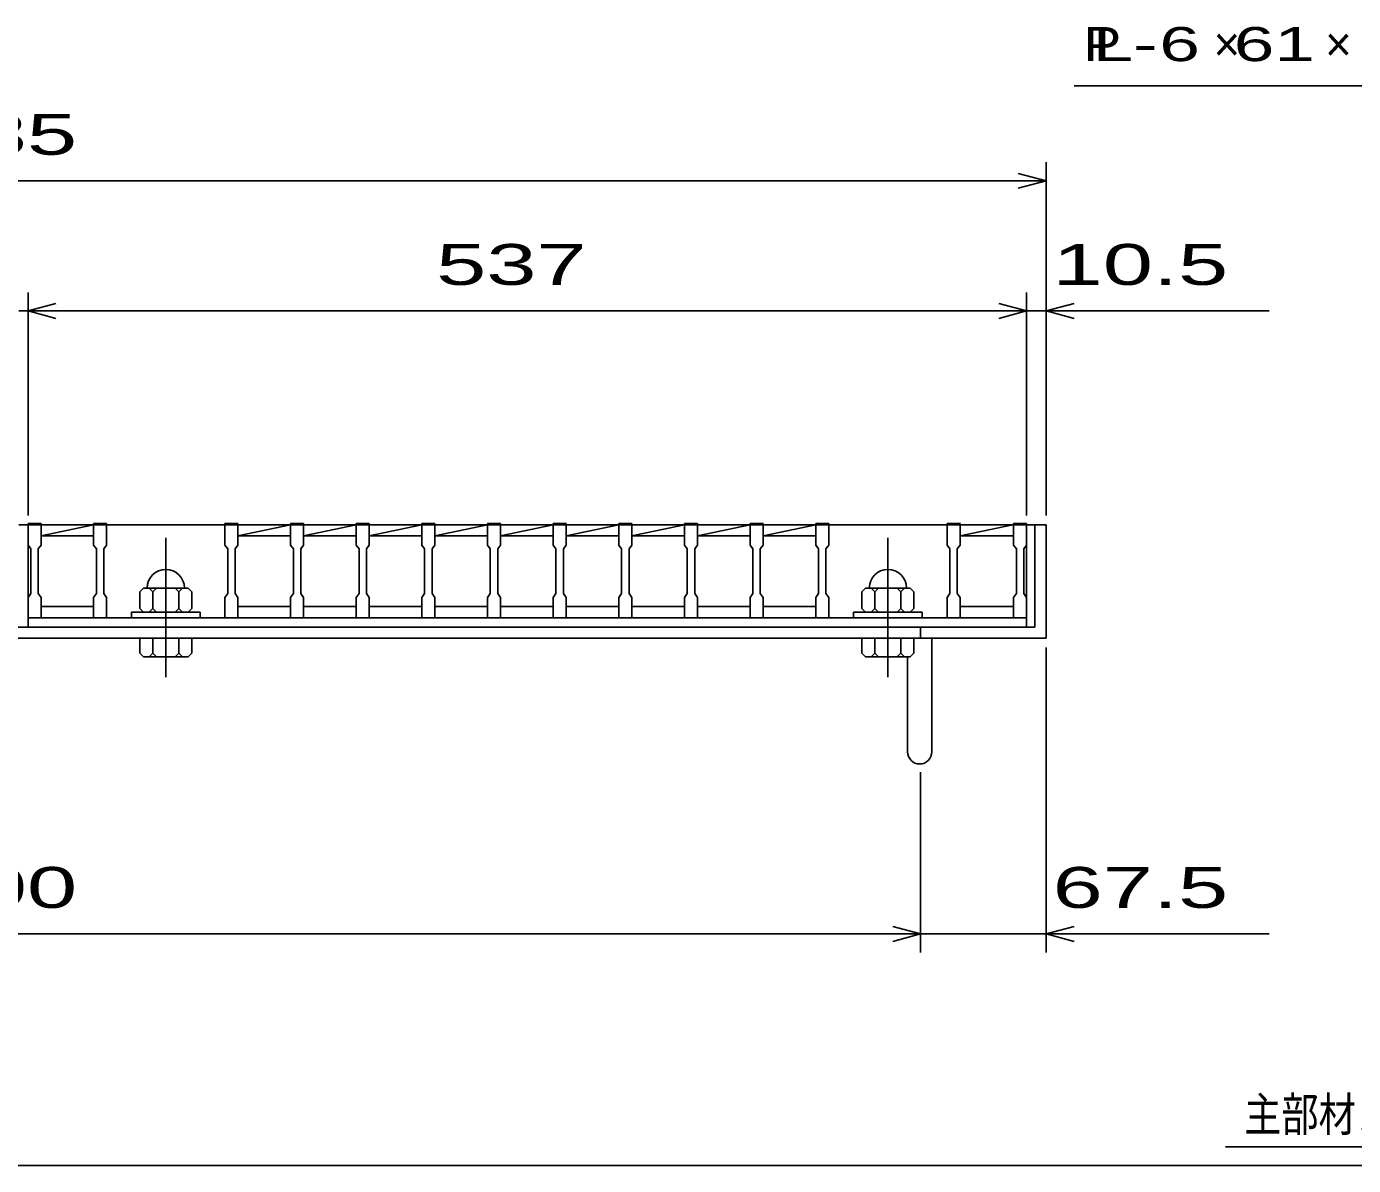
# Model space of a CAD drawing. Units: millimetres, scale not verified. Extents: x -1820 to 1731, y -1282 to 1054.
# Drawn here: x -831 to -117, y -1146 to -534 of the extents above; entities that cross this region are included whole.
import ezdxf
from ezdxf.enums import TextEntityAlignment as Align

# ---------------------------------------------------------------- set-up
doc = ezdxf.new("R2010")
doc.units = ezdxf.units.MM
doc.header["$LTSCALE"] = 10
doc.linetypes.add('CHAIN', pattern=[18.5, 12, -1.5, 3.5, -1.5])
for name, color, linetype, lineweight in [('0_2', 150, 'Continuous', 25), ('16', 3, 'Continuous', 25), ('19', 6, 'Continuous', 25), ('22', 4, 'Continuous', 25), ('32', 4, 'Continuous', 25)]:
    doc.layers.add(name, color=color, linetype=linetype, lineweight=lineweight)
doc.styles.add('ベクトル', font='')
doc.styles.get('ベクトル').set_extended_font_data('ベクトル')

msp = doc.modelspace()

# ---------------------------------------------------------------- linework, layer by layer
at = {"layer": '0_2'}
msp.add_line((1731, -1146.5), (-1729, -1146.5), dxfattribs=at)
at = {"layer": '16'}
for p, q in [((-830, -802), (-830, -801.3)), ((-830, -801.3), (-823, -801.3)), ((-823, -802), (-830, -802)), ((-830, -813), (-830, -802)), ((-830, -802), (-830, -846)), ((-823, -801.3), (-823, -802)), ((-823, -813), (-823, -802)), ((-823, -802), (-794.7, -802)), ((-823, -808), (-794.7, -802)), ((-794.7, -802), (-794.7, -801.3)), ((-794.7, -801.3), (-787.7, -801.3)), ((-787.7, -802), (-794.7, -802)), ((-794.7, -813), (-794.7, -802)), ((-787.7, -801.3), (-787.7, -802)), ((-787.7, -813), (-787.7, -802)), ((-787.7, -802), (-724.1, -802)), ((-724.1, -802), (-724.1, -801.3)), ((-724.1, -801.3), (-717.1, -801.3)), ((-717.1, -802), (-724.1, -802)), ((-724.1, -813), (-724.1, -802)), ((-717.1, -801.3), (-717.1, -802)), ((-717.1, -813), (-717.1, -802)), ((-717.1, -802), (-688.8, -802)), ((-717.1, -808), (-688.8, -802)), ((-688.8, -802), (-688.8, -801.3)), ((-688.8, -801.3), (-681.8, -801.3)), ((-681.8, -802), (-688.8, -802)), ((-688.8, -813), (-688.8, -802)), ((-681.8, -801.3), (-681.8, -802)), ((-681.8, -813), (-681.8, -802)), ((-681.8, -802), (-653.5, -802)), ((-681.8, -808), (-653.5, -802)), ((-653.5, -802), (-653.5, -801.3)), ((-653.5, -801.3), (-646.5, -801.3)), ((-646.5, -802), (-653.5, -802)), ((-653.5, -813), (-653.5, -802)), ((-646.5, -801.3), (-646.5, -802)), ((-646.5, -813), (-646.5, -802)), ((-646.5, -802), (-618.2, -802)), ((-646.5, -808), (-618.2, -802)), ((-618.2, -802), (-618.2, -801.3)), ((-618.2, -801.3), (-611.2, -801.3)), ((-611.2, -802), (-618.2, -802)), ((-618.2, -813), (-618.2, -802)), ((-611.2, -801.3), (-611.2, -802)), ((-611.2, -813), (-611.2, -802)), ((-611.2, -802), (-582.9, -802)), ((-611.2, -808), (-582.9, -802)), ((-582.9, -802), (-582.9, -801.3)), ((-582.9, -801.3), (-575.9, -801.3)), ((-575.9, -802), (-582.9, -802)), ((-582.9, -813), (-582.9, -802)), ((-575.9, -801.3), (-575.9, -802)), ((-575.9, -813), (-575.9, -802)), ((-575.9, -802), (-547.6, -802)), ((-575.9, -808), (-547.6, -802)), ((-547.6, -802), (-547.6, -801.3)), ((-547.6, -801.3), (-540.6, -801.3)), ((-540.6, -802), (-547.6, -802)), ((-547.6, -813), (-547.6, -802)), ((-540.6, -801.3), (-540.6, -802)), ((-540.6, -813), (-540.6, -802)), ((-540.6, -802), (-512.3, -802)), ((-540.6, -808), (-512.3, -802)), ((-512.3, -802), (-512.3, -801.3)), ((-512.3, -801.3), (-505.3, -801.3)), ((-505.3, -802), (-512.3, -802)), ((-512.3, -813), (-512.3, -802)), ((-505.3, -801.3), (-505.3, -802)), ((-505.3, -813), (-505.3, -802)), ((-505.3, -802), (-477, -802)), ((-505.3, -808), (-477, -802)), ((-477, -802), (-477, -801.3)), ((-477, -801.3), (-470, -801.3)), ((-470, -802), (-477, -802)), ((-477, -813), (-477, -802)), ((-470, -801.3), (-470, -802)), ((-470, -813), (-470, -802)), ((-470, -802), (-441.7, -802)), ((-470, -808), (-441.7, -802)), ((-441.7, -802), (-441.7, -801.3)), ((-441.7, -801.3), (-434.7, -801.3)), ((-434.7, -802), (-441.7, -802)), ((-441.7, -813), (-441.7, -802)), ((-434.7, -801.3), (-434.7, -802)), ((-434.7, -813), (-434.7, -802)), ((-434.7, -802), (-406.4, -802)), ((-434.7, -808), (-406.4, -802)), ((-406.4, -802), (-406.4, -801.3)), ((-406.4, -801.3), (-399.4, -801.3)), ((-399.4, -802), (-406.4, -802)), ((-406.4, -813), (-406.4, -802)), ((-399.4, -801.3), (-399.4, -802)), ((-399.4, -813), (-399.4, -802)), ((-399.4, -802), (-335.8, -802)), ((-335.8, -802), (-335.8, -801.3)), ((-335.8, -801.3), (-328.8, -801.3)), ((-328.8, -802), (-335.8, -802)), ((-335.8, -813), (-335.8, -802)), ((-328.8, -801.3), (-328.8, -802)), ((-328.8, -813), (-328.8, -802)), ((-328.8, -802), (-300, -802)), ((-328.8, -808), (-300.5, -802)), ((-300, -802), (-300, -801.3)), ((-300, -801.3), (-293, -801.3)), ((-300, -802), (-300, -813)), ((-293, -802), (-300, -802)), ((-293, -801.3), (-293, -802)), ((-293, -813), (-293, -802)), ((-293, -846), (-293, -802)), ((-828.5, -815), (-830, -813)), ((-824.5, -815), (-823, -813)), ((-823, -808), (-794.7, -808)), ((-793.2, -815), (-794.7, -813)), ((-789.2, -815), (-787.7, -813)), ((-722.6, -815), (-724.1, -813)), ((-718.6, -815), (-717.1, -813)), ((-717.1, -808), (-688.8, -808)), ((-687.3, -815), (-688.8, -813)), ((-683.3, -815), (-681.8, -813)), ((-681.8, -808), (-653.5, -808)), ((-652, -815), (-653.5, -813)), ((-648, -815), (-646.5, -813)), ((-646.5, -808), (-618.2, -808)), ((-616.7, -815), (-618.2, -813)), ((-612.7, -815), (-611.2, -813)), ((-611.2, -808), (-582.9, -808)), ((-581.4, -815), (-582.9, -813)), ((-577.4, -815), (-575.9, -813)), ((-575.9, -808), (-547.6, -808)), ((-546.1, -815), (-547.6, -813)), ((-542.1, -815), (-540.6, -813)), ((-540.6, -808), (-512.3, -808)), ((-510.8, -815), (-512.3, -813)), ((-506.8, -815), (-505.3, -813)), ((-505.3, -808), (-477, -808)), ((-475.5, -815), (-477, -813)), ((-471.5, -815), (-470, -813)), ((-470, -808), (-441.7, -808)), ((-440.2, -815), (-441.7, -813)), ((-436.2, -815), (-434.7, -813)), ((-434.7, -808), (-406.4, -808)), ((-404.9, -815), (-406.4, -813)), ((-400.9, -815), (-399.4, -813)), ((-334.3, -815), (-335.8, -813)), ((-330.3, -815), (-328.8, -813)), ((-328.8, -808), (-300, -808)), ((-300, -813), (-298.5, -815)), ((-294.5, -815), (-293, -813)), ((-828.5, -839), (-828.5, -815)), ((-824.5, -839), (-824.5, -815)), ((-793.2, -839), (-793.2, -815)), ((-789.2, -839), (-789.2, -815)), ((-722.6, -839), (-722.6, -815)), ((-718.6, -839), (-718.6, -815)), ((-687.3, -839), (-687.3, -815)), ((-683.3, -839), (-683.3, -815)), ((-652, -839), (-652, -815)), ((-648, -839), (-648, -815)), ((-616.7, -839), (-616.7, -815)), ((-612.7, -839), (-612.7, -815)), ((-581.4, -839), (-581.4, -815)), ((-577.4, -839), (-577.4, -815)), ((-546.1, -839), (-546.1, -815)), ((-542.1, -839), (-542.1, -815)), ((-510.8, -839), (-510.8, -815)), ((-506.8, -839), (-506.8, -815)), ((-475.5, -839), (-475.5, -815)), ((-471.5, -839), (-471.5, -815)), ((-440.2, -839), (-440.2, -815)), ((-436.2, -839), (-436.2, -815)), ((-404.9, -839), (-404.9, -815)), ((-400.9, -839), (-400.9, -815)), ((-334.3, -839), (-334.3, -815)), ((-330.3, -839), (-330.3, -815)), ((-298.5, -815), (-298.5, -839)), ((-294.5, -839), (-294.5, -815)), ((-830, -841), (-828.5, -839)), ((-830, -852), (-830, -841)), ((-823, -841), (-824.5, -839)), ((-823, -852), (-823, -841)), ((-794.7, -841), (-793.2, -839)), ((-794.7, -852), (-794.7, -841)), ((-787.7, -841), (-789.2, -839)), ((-787.7, -852), (-787.7, -841)), ((-767.9, -836), (-769.9, -838)), ((-769.9, -847), (-769.9, -838)), ((-767.9, -836), (-743.9, -836)), ((-762.9, -838), (-764.9, -836)), ((-762.9, -838), (-760.9, -836)), ((-762.9, -847), (-762.9, -838)), ((-748.9, -838), (-750.9, -836)), ((-748.9, -838), (-746.9, -836)), ((-748.9, -847), (-748.9, -838)), ((-741.9, -838), (-743.9, -836)), ((-741.9, -847), (-741.9, -838)), ((-724.1, -841), (-722.6, -839)), ((-724.1, -852), (-724.1, -841)), ((-717.1, -841), (-718.6, -839)), ((-717.1, -852), (-717.1, -841)), ((-688.8, -841), (-687.3, -839)), ((-688.8, -852), (-688.8, -841)), ((-681.8, -841), (-683.3, -839)), ((-681.8, -852), (-681.8, -841)), ((-653.5, -841), (-652, -839)), ((-653.5, -852), (-653.5, -841)), ((-646.5, -841), (-648, -839)), ((-646.5, -852), (-646.5, -841)), ((-618.2, -841), (-616.7, -839)), ((-618.2, -852), (-618.2, -841)), ((-611.2, -841), (-612.7, -839)), ((-611.2, -852), (-611.2, -841)), ((-582.9, -841), (-581.4, -839)), ((-582.9, -852), (-582.9, -841)), ((-575.9, -841), (-577.4, -839)), ((-575.9, -852), (-575.9, -841)), ((-547.6, -841), (-546.1, -839)), ((-547.6, -852), (-547.6, -841)), ((-540.6, -841), (-542.1, -839)), ((-540.6, -852), (-540.6, -841)), ((-512.3, -841), (-510.8, -839)), ((-512.3, -852), (-512.3, -841)), ((-505.3, -841), (-506.8, -839)), ((-505.3, -852), (-505.3, -841)), ((-477, -841), (-475.5, -839)), ((-477, -852), (-477, -841)), ((-470, -841), (-471.5, -839)), ((-470, -852), (-470, -841)), ((-441.7, -841), (-440.2, -839)), ((-441.7, -852), (-441.7, -841)), ((-434.7, -841), (-436.2, -839)), ((-434.7, -852), (-434.7, -841)), ((-406.4, -841), (-404.9, -839)), ((-406.4, -852), (-406.4, -841)), ((-399.4, -841), (-400.9, -839)), ((-399.4, -852), (-399.4, -841)), ((-379.6, -836), (-381.6, -838)), ((-381.6, -847), (-381.6, -838)), ((-379.6, -836), (-355.6, -836)), ((-374.6, -838), (-376.6, -836)), ((-374.6, -838), (-372.6, -836)), ((-374.6, -847), (-374.6, -838)), ((-360.6, -838), (-362.6, -836)), ((-360.6, -838), (-358.6, -836)), ((-360.6, -847), (-360.6, -838)), ((-353.6, -838), (-355.6, -836)), ((-353.6, -847), (-353.6, -838)), ((-335.8, -841), (-334.3, -839)), ((-335.8, -852), (-335.8, -841)), ((-328.8, -841), (-330.3, -839)), ((-328.8, -852), (-328.8, -841)), ((-298.5, -839), (-300, -841)), ((-300, -841), (-300, -852)), ((-293, -841), (-294.5, -839)), ((-293, -852), (-293, -841)), ((-823, -846), (-794.7, -846)), ((-774.4, -852), (-774.4, -849)), ((-774.4, -849), (-737.4, -849)), ((-769.9, -847), (-767.9, -849)), ((-764.9, -849), (-762.9, -847)), ((-762.9, -847), (-760.9, -849)), ((-750.9, -849), (-748.9, -847)), ((-748.9, -847), (-746.9, -849)), ((-743.9, -849), (-741.9, -847)), ((-737.4, -852), (-737.4, -849)), ((-717.1, -846), (-688.8, -846)), ((-681.8, -846), (-653.5, -846)), ((-646.5, -846), (-618.2, -846)), ((-611.2, -846), (-582.9, -846)), ((-575.9, -846), (-547.6, -846)), ((-540.6, -846), (-512.3, -846)), ((-505.3, -846), (-477, -846)), ((-470, -846), (-441.7, -846)), ((-434.7, -846), (-406.4, -846)), ((-386.1, -852), (-386.1, -849)), ((-386.1, -849), (-349.1, -849)), ((-381.6, -847), (-379.6, -849)), ((-376.6, -849), (-374.6, -847)), ((-374.6, -847), (-372.6, -849)), ((-362.6, -849), (-360.6, -847)), ((-360.6, -847), (-358.6, -849)), ((-355.6, -849), (-353.6, -847)), ((-349.1, -852), (-349.1, -849)), ((-328.8, -846), (-300, -846)), ((-830, -852), (-823, -852)), ((-830, -852), (-293, -852)), ((-830, -857), (-830, -852)), ((-794.7, -852), (-787.7, -852)), ((-787.7, -852), (-724.1, -852)), ((-774.4, -852), (-737.4, -852)), ((-724.1, -852), (-717.1, -852)), ((-688.8, -852), (-681.8, -852)), ((-653.5, -852), (-646.5, -852)), ((-618.2, -852), (-611.2, -852)), ((-582.9, -852), (-575.9, -852)), ((-547.6, -852), (-540.6, -852)), ((-512.3, -852), (-505.3, -852)), ((-477, -852), (-470, -852)), ((-441.7, -852), (-434.7, -852)), ((-406.4, -852), (-399.4, -852)), ((-399.4, -852), (-335.8, -852)), ((-386.1, -852), (-349.1, -852)), ((-335.8, -852), (-328.8, -852)), ((-300, -852), (-293, -852)), ((-293, -852), (-293, -857)), ((-293, -857), (-830, -857))]:
    msp.add_line(p, q, dxfattribs=at)
at = {"layer": '16', "linetype": 'CHAIN'}
for p, q in [((-755.9, -884), (-755.9, -809)), ((-367.6, -884), (-367.6, -809))]:
    msp.add_line(p, q, dxfattribs=at)
at = {"layer": '16'}
for centre in [(-755.9, -836), (-367.6, -836)]:
    msp.add_arc(centre, 10, 0, 180, dxfattribs=at)
at = {"layer": '19'}
for p, q in [((-835, -802), (-830, -802)), ((-282.5, -802), (-293, -802)), ((-288.5, -802), (-288.5, -857)), ((-282.5, -863), (-282.5, -802)), ((-1417.5, -863), (-282.5, -863)), ((-288.5, -857), (-1411.5, -857)), ((-769.9, -871), (-769.9, -863)), ((-769.9, -863), (-741.9, -863)), ((-762.9, -871), (-762.9, -863)), ((-748.9, -871), (-748.9, -863)), ((-741.9, -871), (-741.9, -863)), ((-381.6, -871), (-381.6, -863)), ((-381.6, -863), (-353.6, -863)), ((-374.6, -871), (-374.6, -863)), ((-360.6, -871), (-360.6, -863)), ((-353.6, -871), (-353.6, -863)), ((-350, -857), (-350, -863)), ((-344, -924.11), (-344, -863)), ((-767.9, -873), (-769.9, -871)), ((-767.9, -873), (-743.9, -873)), ((-764.9, -873), (-762.9, -871)), ((-760.9, -873), (-762.9, -871)), ((-750.9, -873), (-748.9, -871)), ((-746.9, -873), (-748.9, -871)), ((-741.9, -871), (-743.9, -873)), ((-379.6, -873), (-381.6, -871)), ((-379.6, -873), (-355.6, -873)), ((-376.6, -873), (-374.6, -871)), ((-372.6, -873), (-374.6, -871)), ((-362.6, -873), (-360.6, -871)), ((-358.6, -873), (-360.6, -871)), ((-357, -924.11), (-357, -873)), ((-353.6, -871), (-355.6, -873))]:
    msp.add_line(p, q, dxfattribs=at)
msp.add_arc((-350.5, -924.11), 6.5, 180, 0, dxfattribs=at)
at = {"layer": '22'}
for p, q in [((-267.5, -566), (-27.5, -566)), ((-282.5, -617), (-297.5, -613)), ((-282.5, -797), (-282.5, -607)), ((-1417.5, -617), (-282.5, -617)), ((-297.5, -621), (-282.5, -617)), ((-830, -797), (-830, -677)), ((-293, -797), (-293, -677)), ((-282.5, -797), (-282.5, -677)), ((-830, -687), (-815, -683)), ((-293, -687), (-308, -683)), ((-282.5, -687), (-267.5, -683)), ((-835, -687), (-830, -687)), ((-815, -691), (-830, -687)), ((-830, -687), (-293, -687)), ((-308, -691), (-293, -687)), ((-293, -687), (-282.5, -687)), ((-267.5, -691), (-282.5, -687)), ((-282.5, -687), (-162.5, -687)), ((-282.5, -1032), (-282.5, -868)), ((-350, -1032), (-350, -935)), ((-350, -1022), (-365, -1018)), ((-282.5, -1022), (-267.5, -1018)), ((-1350, -1022), (-350, -1022)), ((-365, -1026), (-350, -1022)), ((-350, -1022), (-282.5, -1022)), ((-267.5, -1026), (-282.5, -1022)), ((-282.5, -1022), (-162.5, -1022))]:
    msp.add_line(p, q, dxfattribs=at)
at = {"layer": '32'}
msp.add_line((69, -1136.5), (-186, -1136.5), dxfattribs=at)

# ---------------------------------------------------------------- texts
at = {"layer": '22', "color": 2, "style": 'ベクトル'}
for s, height, width, p in [('P', 18.33, 1.25, (-262.5, -543.5)), ('L-', 18.33, 1.6, (-257.5, -543.5)), (' 6 ', 18.33, 1.6, (-232.5, -543.5)), (' 61 ', 18.33, 1.6, (-192.5, -543.5)), (' 1135 ', 21.99, 1.65, (-925, -592)), (' 537 ', 21.99, 1.65, (-624, -662)), (' 10.5 ', 21.99, 1.65, (-292.5, -662)), (' 1000 ', 21.99, 1.65, (-925, -997)), (' 67.5 ', 21.99, 1.65, (-292.5, -997))]:
    msp.add_text(s, height=height, dxfattribs=dict(at, width=width)).set_placement(p, align=Align.MIDDLE_LEFT)
for p in [(-192.5, -543.5), (-132.5, -543.5)]:
    msp.add_text('×', height=18.33, dxfattribs=at).set_placement(p, align=Align.MIDDLE_LEFT)
at = {"layer": '32', "color": 2, "style": 'ベクトル', "width": 0.8}
msp.add_text('主部材ノンスリップ部詳細', height=18.33, dxfattribs=at).set_placement((-176, -1119), align=Align.MIDDLE_LEFT)

doc.saveas('drawing.dxf')
